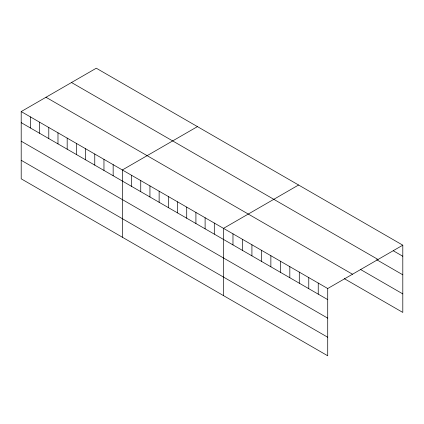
<?xml version="1.0" encoding="UTF-8"?>
<svg xmlns="http://www.w3.org/2000/svg" width="424" height="424" viewBox="0 0 424 424"><rect width="100%" height="100%" fill="white"/><g stroke="black" fill="none" stroke-linecap="round" stroke-linejoin="round"><path stroke-width="0.64" d="M21.2 111.57L327.715 288.532L327.715 355.784L21.2 178.817L21.2 111.57L96.285 68.216L402.8 245.183L402.8 312.43L344.283 278.648M197.436 126.617L122.35 169.966L122.35 237.217M298.586 185.012L223.501 228.366L223.501 295.613M327.715 288.532L402.8 245.183M393.324 250.791L402.8 256.26M71.508 82.521L378.023 259.488M376.607 259.673L402.8 274.8M360.448 269.441L402.8 293.896M45.977 97.26L352.492 274.227M21.2 122.647L327.715 299.614M21.2 141.187L327.715 318.148M21.2 160.283L327.715 337.244M318.239 283.062L318.239 294.145M308.767 277.593L308.767 288.675M299.291 272.123L299.291 283.206M289.82 266.654L289.82 277.736M280.344 261.184L280.344 272.266M270.867 255.714L270.867 266.791M261.396 250.245L261.396 261.322M251.92 244.775L251.92 255.852M242.448 239.306L242.448 250.383M232.972 233.836L232.972 244.913M214.306 223.056L214.306 234.138M205.11 217.745L205.11 228.828M195.915 212.44L195.915 223.517M186.719 207.129L186.719 218.212M177.524 201.819L177.524 212.901M168.328 196.508L168.328 207.59M159.133 191.203L159.133 202.285M149.937 185.892L149.937 196.975M140.742 180.582L140.742 191.664M131.546 175.276L131.546 186.353M113.155 164.655L113.155 175.737M103.96 159.35L103.96 170.427M94.764 154.039L94.764 165.122M85.569 148.729L85.569 159.811M76.373 143.423L76.373 154.5M67.178 138.113L67.178 149.195M57.982 132.802L57.982 143.884M48.787 127.497L48.787 138.574M39.591 122.186L39.591 133.268M30.396 116.876L30.396 127.958"/></g></svg>
